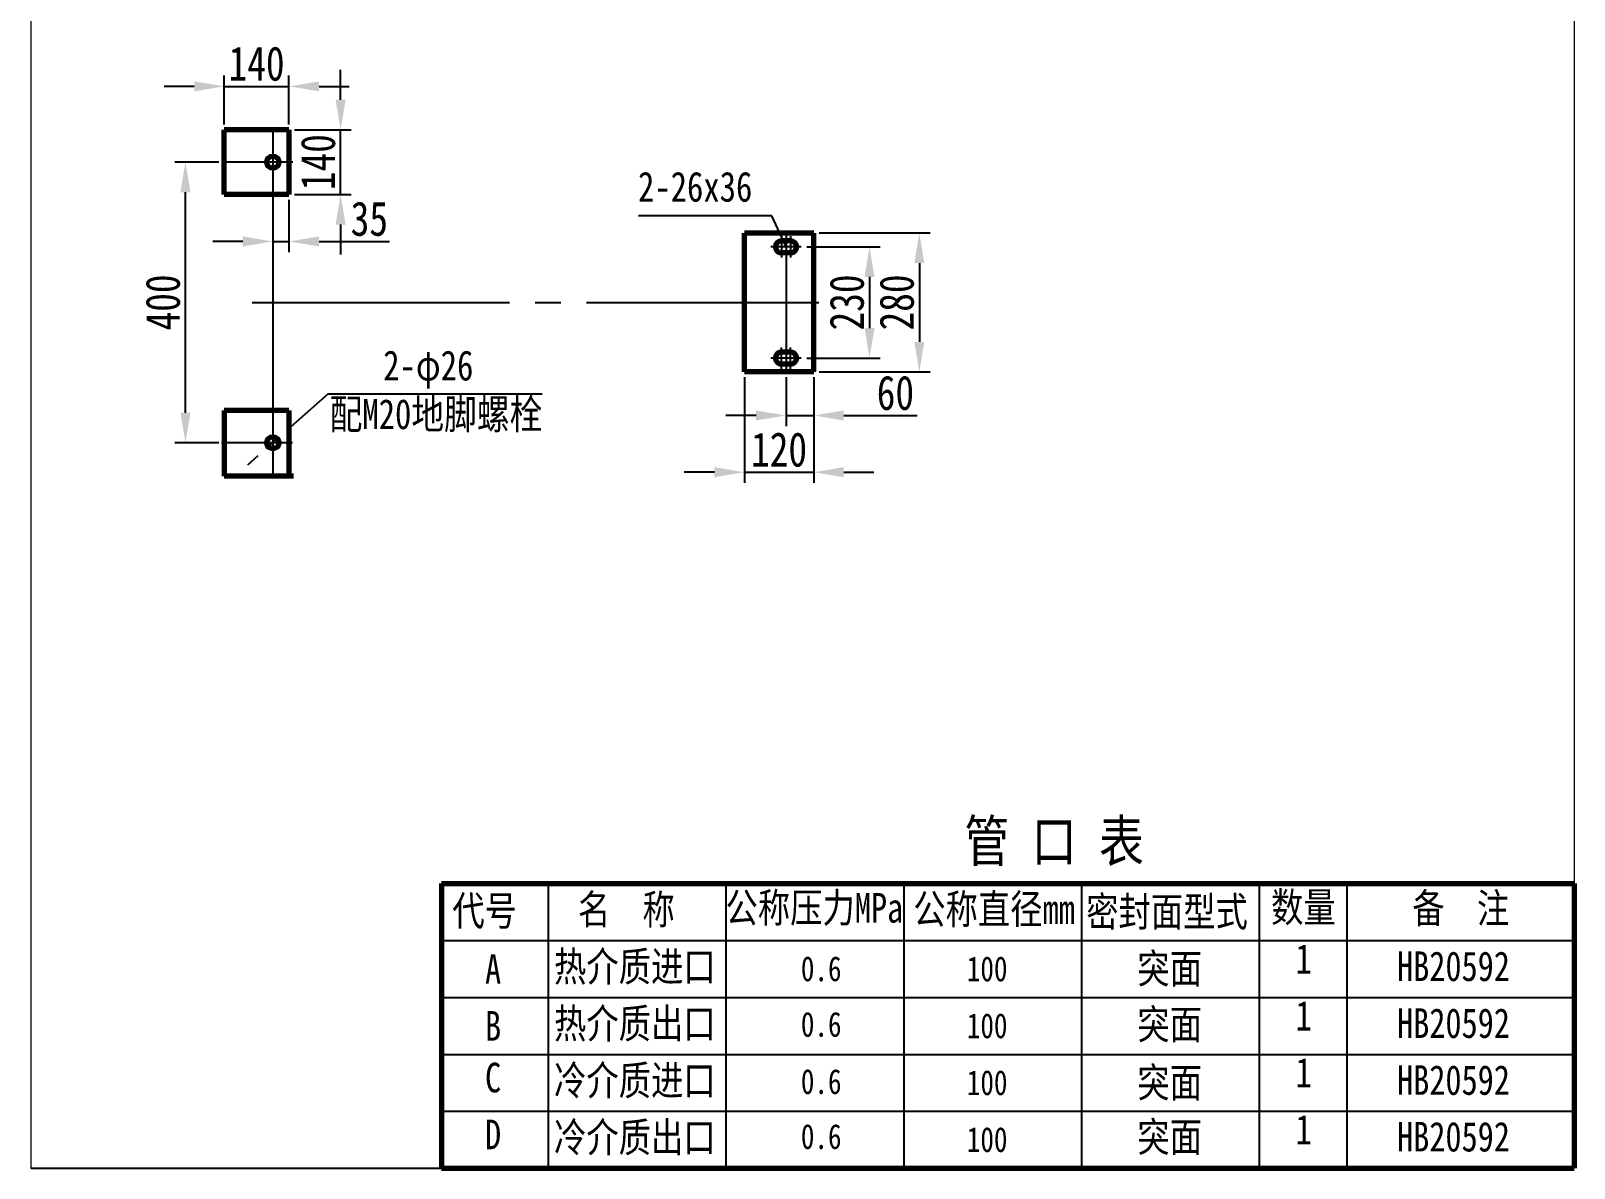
# Model space of a CAD drawing. Header units: millimetres. Extents: x -1351 to 1275, y 768 to 1047.
# Drawn here: x 13.1 to 193.1, y 772.2 to 904.9 of the extents above; entities that cross this region are included whole.
import ezdxf

# ---------------------------------------------------------------- set-up
doc = ezdxf.new("R2010")
doc.units = ezdxf.units.MM
doc.linetypes.add('EB_DASHDOT', pattern=[39, 30, -3, 3, -3])
doc.layers.get('0').update_dxf_attribs({"lineweight": 0})
for name, color, linetype, lineweight in [('CAXA0', 7, 'Continuous', 70), ('CAXA1', 1, 'EB_DASHDOT', 25), ('CAXA4', 3, 'Continuous', 25)]:
    doc.layers.add(name, color=color, linetype=linetype, lineweight=lineweight)
doc.styles.add('HZTXT', font='TXT.SHX', dxfattribs={"width": 0.8, "bigfont": 'HZTXT.SHX'})
doc.dimstyles.get("Standard").update_dxf_attribs({"dimtxt": 4, "dimasz": 3.5, "dimexe": 1.25, "dimexo": 0.625, "dimtad": 1, "dimdec": 4, "dimdsep": 46, "dimtxsty": 'HZTXT', "dimcen": 0, "dimclrd": 256, "dimclre": 256, "dimclrt": 256, "dimadec": 0, "dimazin": 0, "dimtfac": 1, "dimtdec": 4, "dimtmove": 0, "dimatfit": 3, "dimfxl": 0, "dimtolj": 1, "dimtzin": 0, "dimarcsym": 0})

# ---------------------------------------------------------------- blocks, each defined once
blk = doc.blocks.new('*D116')
at = {"lineweight": -2}
for p, q in [((34.98, 889.56), (29.83, 889.56)), ((31.08, 860.34), (31.08, 886.06)), ((34.98, 856.84), (29.83, 856.84))]:
    blk.add_line(p, q, dxfattribs=at)
for points in [[(30.5, 886.06), (31.67, 886.06), (31.08, 889.56)], [(30.5, 860.34), (31.67, 860.34), (31.08, 856.84)]]:
    blk.add_solid(points)
at = {"layer": 'Defpoints', "color": 0}
for p in [(31.08, 889.56), (35.6, 889.56), (35.6, 856.84)]:
    blk.add_point(p, dxfattribs=at)
at = {"insert": (28.46, 873.2), "char_height": 4, "attachment_point": 5, "rotation": 90, "style": 'HZTXT'}
blk.add_mtext('\\A1;\\fFangSong_GB2312;400', dxfattribs=at)
blk = doc.blocks.new('*D117')
at = {"lineweight": -2}
for p, q in [((32.1, 898.4), (28.6, 898.4)), ((35.6, 893.96), (35.6, 899.65)), ((35.6, 898.4), (43.16, 898.4)), ((43.16, 893.96), (43.16, 899.65)), ((46.66, 898.4), (50.16, 898.4))]:
    blk.add_line(p, q, dxfattribs=at)
for points in [[(32.1, 898.98), (32.1, 897.82), (35.6, 898.4)], [(46.66, 898.98), (46.66, 897.82), (43.16, 898.4)]]:
    blk.add_solid(points)
at = {"layer": 'Defpoints', "color": 0}
for p in [(43.16, 898.4), (35.6, 893.34), (43.16, 893.34)]:
    blk.add_point(p, dxfattribs=at)
at = {"insert": (39.38, 901.03), "char_height": 4, "attachment_point": 5, "style": 'HZTXT'}
blk.add_mtext('\\A1;\\fFangSong_GB2312;140', dxfattribs=at)
blk = doc.blocks.new('*D118')
at = {"lineweight": -2}
for p, q in [((96.27, 864.47), (96.27, 852.15)), ((104.37, 864.47), (104.37, 852.15)), ((92.77, 853.4), (89.27, 853.4)), ((96.27, 853.4), (104.37, 853.4)), ((107.87, 853.4), (111.37, 853.4))]:
    blk.add_line(p, q, dxfattribs=at)
for points in [[(92.77, 853.99), (92.77, 852.82), (96.27, 853.4)], [(107.87, 853.99), (107.87, 852.82), (104.37, 853.4)]]:
    blk.add_solid(points)
at = {"layer": 'Defpoints', "color": 0}
for p in [(96.27, 865.1), (104.37, 865.1), (104.37, 853.4)]:
    blk.add_point(p, dxfattribs=at)
at = {"insert": (100.32, 856.03), "char_height": 4, "attachment_point": 5, "style": 'HZTXT'}
blk.add_mtext('\\A1;\\fFangSong_GB2312;120', dxfattribs=at)
blk = doc.blocks.new('*D119')
at = {"lineweight": -2}
for p, q in [((105, 881.3), (117.93, 881.3)), ((116.68, 877.8), (116.68, 868.6)), ((105, 865.1), (117.93, 865.1))]:
    blk.add_line(p, q, dxfattribs=at)
for points in [[(116.1, 877.8), (117.26, 877.8), (116.68, 881.3)], [(116.1, 868.6), (117.26, 868.6), (116.68, 865.1)]]:
    blk.add_solid(points)
at = {"layer": 'Defpoints', "color": 0}
for p in [(104.37, 881.3), (104.37, 865.1), (116.68, 865.1)]:
    blk.add_point(p, dxfattribs=at)
at = {"insert": (114.06, 873.2), "char_height": 4, "attachment_point": 5, "rotation": 90, "style": 'HZTXT'}
blk.add_mtext('\\A1;\\fFangSong_GB2312;280', dxfattribs=at)
blk = doc.blocks.new('*D120')
at = {"lineweight": -2}
for p, q in [((103.54, 879.68), (112.12, 879.68)), ((110.87, 876.18), (110.87, 870.22)), ((103.54, 866.72), (112.12, 866.72))]:
    blk.add_line(p, q, dxfattribs=at)
for points in [[(110.29, 876.18), (111.45, 876.18), (110.87, 879.68)], [(110.29, 870.22), (111.45, 870.22), (110.87, 866.72)]]:
    blk.add_solid(points)
at = {"layer": 'Defpoints', "color": 0}
for p in [(102.91, 879.68), (102.91, 866.72), (110.87, 866.72)]:
    blk.add_point(p, dxfattribs=at)
at = {"insert": (108.24, 873.2), "char_height": 4, "attachment_point": 5, "rotation": 90, "style": 'HZTXT'}
blk.add_mtext('\\A1;\\fFangSong_GB2312;230', dxfattribs=at)
blk = doc.blocks.new('*D121')
at = {"lineweight": -2}
for p, q in [((49.18, 896.84), (49.18, 900.34)), ((43.79, 893.34), (50.43, 893.34)), ((49.18, 885.78), (49.18, 893.34)), ((43.79, 885.78), (50.43, 885.78)), ((49.18, 882.28), (49.18, 878.78))]:
    blk.add_line(p, q, dxfattribs=at)
for points in [[(48.6, 896.84), (49.76, 896.84), (49.18, 893.34)], [(48.6, 882.28), (49.76, 882.28), (49.18, 885.78)]]:
    blk.add_solid(points)
at = {"layer": 'Defpoints', "color": 0}
for p in [(43.16, 893.34), (49.18, 893.34), (43.16, 885.78)]:
    blk.add_point(p, dxfattribs=at)
at = {"insert": (46.56, 889.56), "char_height": 4, "attachment_point": 5, "rotation": 90, "style": 'HZTXT'}
blk.add_mtext('\\A1;\\fFangSong_GB2312;140', dxfattribs=at)
blk = doc.blocks.new('*D122')
at = {"lineweight": -2}
for p, q in [((41.27, 885.15), (41.27, 879.06)), ((43.16, 885.15), (43.16, 879.06)), ((37.77, 880.31), (34.27, 880.31)), ((41.27, 880.31), (43.16, 880.31)), ((46.66, 880.31), (54.9, 880.31))]:
    blk.add_line(p, q, dxfattribs=at)
for points in [[(37.77, 880.9), (37.77, 879.73), (41.27, 880.31)], [(46.66, 880.9), (46.66, 879.73), (43.16, 880.31)]]:
    blk.add_solid(points)
at = {"layer": 'Defpoints', "color": 0}
for p in [(41.27, 885.78), (43.16, 885.78), (43.16, 880.31)]:
    blk.add_point(p, dxfattribs=at)
at = {"insert": (52.53, 882.94), "char_height": 4, "attachment_point": 5, "style": 'HZTXT'}
blk.add_mtext('\\A1;\\fFangSong_GB2312;35', dxfattribs=at)
blk = doc.blocks.new('*D123')
at = {"lineweight": -2}
for p, q in [((101.13, 864.47), (101.13, 858.77)), ((104.37, 864.47), (104.37, 858.77)), ((97.63, 860.02), (94.13, 860.02)), ((101.13, 860.02), (104.37, 860.02)), ((107.87, 860.02), (116.41, 860.02))]:
    blk.add_line(p, q, dxfattribs=at)
for points in [[(97.63, 860.6), (97.63, 859.43), (101.13, 860.02)], [(107.87, 860.6), (107.87, 859.43), (104.37, 860.02)]]:
    blk.add_solid(points)
at = {"layer": 'Defpoints', "color": 0}
for p in [(101.13, 865.1), (104.37, 865.1), (104.37, 860.02)]:
    blk.add_point(p, dxfattribs=at)
at = {"insert": (113.89, 862.64), "char_height": 4, "attachment_point": 5, "style": 'HZTXT'}
blk.add_mtext('\\A1;\\fFangSong_GB2312;60', dxfattribs=at)

msp = doc.modelspace()

# ---------------------------------------------------------------- linework, layer by layer
at = {"color": 7}
for p, q in [((13.05293, 1043.24196), (13.05293, 772.24196)), ((193.05293, 1043.24196), (193.05293, 772.24196))]:
    msp.add_line(p, q, dxfattribs=at)
at = {"layer": 'CAXA0', "color": 0, "linetype": 'Continuous', "lineweight": 70}
for p, q in [((43.16039, 893.3396), (35.60039, 893.3396)), ((35.60039, 885.7796), (35.60039, 893.3396)), ((43.16039, 893.3396), (43.16039, 885.7796)), ((43.16039, 885.7796), (35.60039, 885.7796)), ((104.37105, 881.2976), (96.27105, 881.2976)), ((96.27105, 865.0976), (96.27105, 881.2976)), ((101.67105, 880.3796), (100.59105, 880.3796)), ((104.37105, 865.0976), (104.37105, 881.2976)), ((101.67105, 878.9756), (100.59105, 878.9756)), ((101.67105, 867.4196), (100.59105, 867.4196)), ((101.67105, 866.0156), (100.59105, 866.0156)), ((104.37105, 865.0976), (96.27105, 865.0976)), ((43.16039, 860.6156), (35.60039, 860.6156)), ((35.60039, 860.6156), (35.60039, 852.94401)), ((43.16039, 860.6156), (43.16039, 853.0556)), ((43.70039, 852.94401), (35.60039, 852.94401)), ((60.94614, 805.41956), (193.05293, 805.41956)), ((60.94614, 805.41956), (60.94614, 772.24196)), ((193.05293, 805.41956), (193.05293, 772.24196)), ((60.94614, 772.24196), (193.05293, 772.24196))]:
    msp.add_line(p, q, dxfattribs=at)
for centre in [(41.27039, 889.5596), (41.27039, 856.8356)]:
    msp.add_circle(centre, 0.702, dxfattribs=at)
for centre, start, end in [((100.59105, 879.6776), 90, 270), ((101.67105, 879.6776), 270, 90), ((100.59105, 866.7176), 90, 270), ((101.67105, 866.7176), 270, 90)]:
    msp.add_arc(centre, 0.702, start, end, dxfattribs=at)
for p in [(41.79589, 857.30107), (40.7449, 856.37013)]:
    msp.add_point(p, dxfattribs=at)
at = {"layer": 'CAXA1', "color": 0, "linetype": 'EB_DASHDOT', "lineweight": 25}
for p, q in [((41.27039, 893.3396), (41.27039, 885.7796)), ((43.59154, 889.5596), (35.29551, 889.5596)), ((41.27039, 888.4526), (41.27039, 857.9426)), ((100.59105, 880.9196), (100.59105, 878.4356)), ((101.13105, 881.2976), (101.13105, 865.0976)), ((101.67105, 880.9196), (101.67105, 878.4356)), ((102.91305, 879.6776), (99.34905, 879.6776)), ((38.861, 873.1976), (104.9453, 873.1976)), ((100.59105, 865.4756), (100.59105, 867.9596)), ((101.67105, 865.4756), (101.67105, 867.9596)), ((102.91305, 866.7176), (99.34905, 866.7176)), ((41.27039, 860.6156), (41.27039, 853.0556)), ((43.58098, 856.8356), (35.29551, 856.8356))]:
    msp.add_line(p, q, dxfattribs=at)
at = {"layer": 'CAXA4', "color": 0, "linetype": 'Continuous', "lineweight": 25}
for p, q in [((99.48676, 883.30959), (83.94002, 883.30959)), ((101.13105, 879.6776), (99.48676, 883.30959)), ((47.72485, 862.55281), (43.00856, 858.37523)), ((47.72485, 862.55281), (72.69677, 862.55281)), ((40.7449, 856.37013), (41.79589, 857.30107)), ((39.53222, 855.29598), (38.31955, 854.22182)), ((73.38774, 805.41956), (73.38774, 772.24196)), ((94.12374, 805.41956), (94.12374, 772.24196)), ((114.85974, 805.41956), (114.85974, 772.24196)), ((135.59574, 805.41956), (135.59574, 772.24196)), ((156.33174, 805.41956), (156.33174, 772.24196)), ((166.5271, 805.44773), (166.5271, 772.27013)), ((60.94614, 798.78404), (193.05293, 798.78404)), ((60.94614, 792.14852), (193.05293, 792.14852)), ((60.94614, 785.513), (193.05293, 785.513)), ((60.94614, 778.87748), (193.05293, 778.87748)), ((13.05293, 772.24196), (193.05293, 772.24196))]:
    msp.add_line(p, q, dxfattribs=at)

# ---------------------------------------------------------------- texts
at = {"layer": 'CAXA4', "color": 0, "linetype": 'Continuous', "lineweight": 25, "attachment_point": 1, "style": 'HZTXT'}
for s, insert, char_height in [('\\fFangSong_GB2312|b0|i0|p34;2-26x36', (83.86772, 888.45164), 3.5), ('\\fFangSong_GB2312|b0|i0|p34;2-φ26', (54.14819, 867.60311), 3.5), ('\\fFangSong_GB2312|b0|i0|p34;配M20地脚螺栓', (47.89874, 861.93077), 3.5), ('\\fFangSong_GB2312|b0|i0|p34; 管 口 表', (119.3148, 812.78898), 4.8), ('\\fFangSong_GB2312|b0|i0|p34;名  称', (76.85431, 804.13632), 3.456), ('\\fFangSong_GB2312|b0|i0|p34;公称压力MPa', (94.07152, 804.34012), 3.456), ('\\fFangSong_GB2312|b0|i0|p34;公称直径mm', (115.96984, 804.17715), 3.456), ('\\fFangSong_GB2312|b0|i0|p34;数量', (157.70683, 804.40113), 3.456), ('\\fFangSong_GB2312|b0|i0|p34;备  注', (174.18351, 804.28859), 3.456), ('\\fFangSong_GB2312|b0|i0|p34;代号', (62.20972, 803.98385), 3.456), ('\\fFangSong_GB2312|b0|i0|p34;密封面型式', (136.13996, 803.8781), 3.456), ('\\fFangSong_GB2312|b0|i0|p34;热介质进口', (74.07216, 797.47658), 3.456), ('\\fFangSong_GB2312|b0|i0|p34;突面', (142.10707, 797.2403), 3.456), ('\\fFangSong_GB2312|b0|i0|p34;1', (160.57371, 798.3793), 3.456), ('{\\fSimSun|b0|i0|c134|p2; HB20592}', (170.51797, 797.51825), 3.456), ('\\fFangSong_GB2312|b0|i0|p34;A', (66.02591, 797.19483), 3.456), ('{\\fFangSong_GB2312|b0|i0|c134|p34;0.6}', (102.86534, 796.94512), 2.903), ('\\fFangSong_GB2312|b0|i0|p34;100', (122.22091, 796.9361), 2.90304), ('\\fFangSong_GB2312|b0|i0|p34;B', (66.02591, 790.55931), 3.456), ('\\fFangSong_GB2312|b0|i0|p34;热介质出口', (74.07216, 790.84106), 3.456), ('{\\fFangSong_GB2312|b0|i0|c134|p34;0.6}', (102.86534, 790.46744), 2.903), ('\\fFangSong_GB2312|b0|i0|p34;100', (122.22091, 790.30058), 2.90304), ('\\fFangSong_GB2312|b0|i0|p34;突面', (142.10707, 790.74332), 3.456), ('\\fFangSong_GB2312|b0|i0|p34;1', (160.57371, 791.74378), 3.456), ('{\\fSimSun|b0|i0|c134|p2; HB20592\\fFangSong_GB2312|b0|i0|c134|p34;}', (170.51797, 790.88273), 3.456), ('\\fFangSong_GB2312|b0|i0|p34;1', (160.57371, 785.10826), 3.456), ('\\fFangSong_GB2312|b0|i0|p34;C', (66.02591, 784.53669), 3.456), ('\\fFangSong_GB2312|b0|i0|p34;冷介质进口', (74.07216, 784.20554), 3.456), ('{\\fFangSong_GB2312|b0|i0|c134|p34;0.6}', (102.86534, 783.79147), 2.903), ('\\fFangSong_GB2312|b0|i0|p34;100', (122.22091, 783.66506), 2.90304), ('\\fFangSong_GB2312|b0|i0|p34;突面', (142.10707, 783.95758), 3.456), ('{\\fSimSun|b0|i0|c134|p2; HB20592\\fFangSong_GB2312|b0|i0|c134|p34;}', (170.51797, 784.24721), 3.456), ('\\fFangSong_GB2312|b0|i0|p34;D', (66.02591, 777.90117), 3.456), ('\\fFangSong_GB2312|b0|i0|p34;冷介质出口', (74.07216, 777.57002), 3.456), ('\\fFangSong_GB2312|b0|i0|p34;突面', (142.10707, 777.60498), 3.456), ('\\fFangSong_GB2312|b0|i0|p34;1', (160.57371, 778.47274), 3.456), ('{\\fSimSun|b0|i0|c134|p2; HB20592\\fFangSong_GB2312|b0|i0|c134|p34;}', (170.51797, 777.63987), 3.456), ('{\\fFangSong_GB2312|b0|i0|c134|p34;0.6}', (102.86534, 777.37989), 2.903), ('\\fFangSong_GB2312|b0|i0|p34;100', (122.22091, 777.02954), 2.90304)]:
    msp.add_mtext(s, dxfattribs=dict(at, insert=insert, char_height=char_height))

# ---------------------------------------------------------------- dimensions: what is measured, and where the dimension line sits
at = {"color": 0}
for base, p1, p2, text, picture, middle in [((43.16039, 898.40083), (35.60039, 893.3396), (43.16039, 893.3396), '\\fFangSong_GB2312;140', '*D117', (39.38039, 901.02583)), ((43.16039, 880.31219), (41.27039, 885.7796), (43.16039, 885.7796), '\\fFangSong_GB2312;35', '*D122', (52.53242, 882.93719)), ((104.37105, 853.40397), (96.27105, 865.0976), (104.37105, 865.0976), '\\fFangSong_GB2312;120', '*D118', (100.32105, 856.02897)), ((104.37105, 860.01669), (101.13105, 865.0976), (104.37105, 865.0976), '\\fFangSong_GB2312;60', '*D123', (113.89011, 862.64169))]:
    dim = msp.add_linear_dim(base=base, p1=p1, p2=p2, text=text, dimstyle='Standard', dxfattribs=at)
    dim.commit()
    dim.dimension.update_dxf_attribs({"geometry": picture, "text_midpoint": middle})
for base, p1, p2, text, picture, middle in [((49.18109, 893.3396), (43.16039, 885.7796), (43.16039, 893.3396), '\\fFangSong_GB2312;140', '*D121', (46.55609, 889.5596)), ((31.0844, 889.5596), (35.60039, 856.8356), (35.60039, 889.5596), '\\fFangSong_GB2312;400', '*D116', (28.4594, 873.1976)), ((116.681, 865.0976), (104.37105, 881.2976), (104.37105, 865.0976), '\\fFangSong_GB2312;280', '*D119', (114.056, 873.1976)), ((110.86859, 866.7176), (102.91305, 879.6776), (102.91305, 866.7176), '\\fFangSong_GB2312;230', '*D120', (108.24359, 873.1976))]:
    dim = msp.add_linear_dim(base=base, p1=p1, p2=p2, angle=90, text=text, dimstyle='Standard', dxfattribs=at)
    dim.commit()
    dim.dimension.update_dxf_attribs({"geometry": picture, "text_midpoint": middle})

doc.saveas('drawing.dxf')
